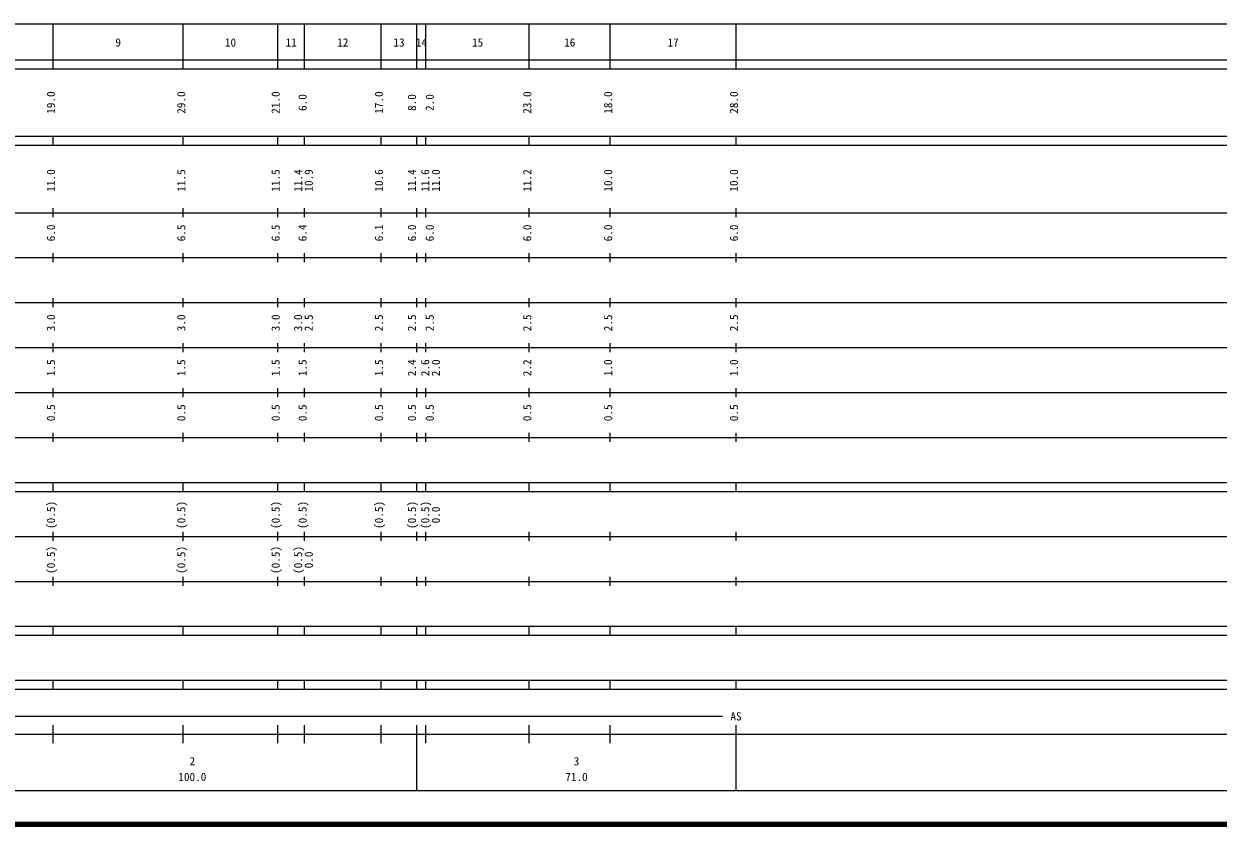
# Model space of a CAD drawing. Units: millimetres on the paper, enlarged 1000 times. Extents: x 40000 to 680000, y 20000 to 380000.
# Drawn here: x 180514 to 446297, y 20000 to 198000 of the extents above; entities that cross this region are included whole.
import ezdxf
from ezdxf.enums import TextEntityAlignment as Align

# ---------------------------------------------------------------- set-up
doc = ezdxf.new("R2010")
doc.units = ezdxf.units.MM
doc.header["$LTSCALE"] = 1000
doc.layers.add('M-TTL', color=2, linetype='Continuous', lineweight=140)
doc.layers.add('M-TTL-BAND', color=7, linetype='Continuous', lineweight=25)
doc.styles.add('ＭＳ ゴシック', font='')
doc.styles.get('ＭＳ ゴシック').set_extended_font_data('MS Gothic')

msp = doc.modelspace()

# ---------------------------------------------------------------- linework, layer by layer
at = {"layer": 'M-TTL'}
msp.add_line((40000, 20000), (680000, 20000), dxfattribs=at)
at = {"layer": 'M-TTL-BAND'}
for p, q in [((68000, 198000), (579000, 198000)), ((187000, 188000), (187000, 198000)), ((216000, 188000), (216000, 198000)), ((237000, 188000), (237000, 198000)), ((243000, 188000), (243000, 198000)), ((260000, 188000), (260000, 198000)), ((268000, 188000), (268000, 198000)), ((270000, 188000), (270000, 198000)), ((293000, 188000), (293000, 198000)), ((311000, 188000), (311000, 198000)), ((339000, 188000), (339000, 198000)), ((40000, 190000), (579000, 190000)), ((40000, 188000), (579000, 188000)), ((40000, 173000), (579000, 173000)), ((187000, 171000), (187000, 173000)), ((216000, 171000), (216000, 173000)), ((237000, 171000), (237000, 173000)), ((243000, 171000), (243000, 173000)), ((260000, 171000), (260000, 173000)), ((268000, 171000), (268000, 173000)), ((270000, 171000), (270000, 173000)), ((293000, 171000), (293000, 173000)), ((311000, 171000), (311000, 173000)), ((339000, 171000), (339000, 173000)), ((40000, 171000), (579000, 171000)), ((187000, 155000), (187000, 157000)), ((216000, 155000), (216000, 157000)), ((237000, 155000), (237000, 157000)), ((243000, 155000), (243000, 157000)), ((260000, 155000), (260000, 157000)), ((268000, 155000), (268000, 157000)), ((270000, 155000), (270000, 157000)), ((293000, 155000), (293000, 157000)), ((311000, 155000), (311000, 157000)), ((339000, 155000), (339000, 157000)), ((40000, 156000), (579000, 156000)), ((187000, 145000), (187000, 147000)), ((216000, 145000), (216000, 147000)), ((237000, 145000), (237000, 147000)), ((243000, 145000), (243000, 147000)), ((260000, 145000), (260000, 147000)), ((268000, 145000), (268000, 147000)), ((270000, 145000), (270000, 147000)), ((293000, 145000), (293000, 147000)), ((311000, 145000), (311000, 147000)), ((339000, 145000), (339000, 147000)), ((46000, 146000), (579000, 146000)), ((52000, 136000), (579000, 136000)), ((187000, 135000), (187000, 137000)), ((216000, 135000), (216000, 137000)), ((237000, 135000), (237000, 137000)), ((243000, 135000), (243000, 137000)), ((260000, 135000), (260000, 137000)), ((268000, 135000), (268000, 137000)), ((270000, 135000), (270000, 137000)), ((293000, 135000), (293000, 137000)), ((311000, 135000), (311000, 137000)), ((339000, 135000), (339000, 137000)), ((46000, 126000), (579000, 126000)), ((187000, 125000), (187000, 127000)), ((216000, 125000), (216000, 127000)), ((237000, 125000), (237000, 127000)), ((243000, 125000), (243000, 127000)), ((260000, 125000), (260000, 127000)), ((268000, 125000), (268000, 127000)), ((270000, 125000), (270000, 127000)), ((293000, 125000), (293000, 127000)), ((311000, 125000), (311000, 127000)), ((339000, 125000), (339000, 127000)), ((187000, 115000), (187000, 117000)), ((216000, 115000), (216000, 117000)), ((237000, 115000), (237000, 117000)), ((243000, 115000), (243000, 117000)), ((260000, 115000), (260000, 117000)), ((268000, 115000), (268000, 117000)), ((270000, 115000), (270000, 117000)), ((293000, 115000), (293000, 117000)), ((311000, 115000), (311000, 117000)), ((339000, 115000), (339000, 117000)), ((52000, 116000), (579000, 116000)), ((187000, 105000), (187000, 107000)), ((216000, 105000), (216000, 107000)), ((237000, 105000), (237000, 107000)), ((243000, 105000), (243000, 107000)), ((260000, 105000), (260000, 107000)), ((268000, 105000), (268000, 107000)), ((270000, 105000), (270000, 107000)), ((293000, 105000), (293000, 107000)), ((311000, 105000), (311000, 107000)), ((339000, 105000), (339000, 107000)), ((46000, 106000), (579000, 106000)), ((40000, 96000), (579000, 96000)), ((187000, 94000), (187000, 96000)), ((216000, 94000), (216000, 96000)), ((237000, 94000), (237000, 96000)), ((243000, 94000), (243000, 96000)), ((260000, 94000), (260000, 96000)), ((268000, 94000), (268000, 96000)), ((270000, 94000), (270000, 96000)), ((293000, 94000), (293000, 96000)), ((311000, 94000), (311000, 96000)), ((339000, 94000), (339000, 96000)), ((40000, 94000), (579000, 94000)), ((49000, 84000), (579000, 84000)), ((187000, 83000), (187000, 85000)), ((216000, 83000), (216000, 85000)), ((237000, 83000), (237000, 85000)), ((243000, 83000), (243000, 85000)), ((260000, 83000), (260000, 85000)), ((268000, 83000), (268000, 85000)), ((270000, 83000), (270000, 85000)), ((293000, 83000), (293000, 85000)), ((311000, 83000), (311000, 85000)), ((339000, 83000), (339000, 85000)), ((187000, 73000), (187000, 75000)), ((216000, 73000), (216000, 75000)), ((237000, 73000), (237000, 75000)), ((243000, 73000), (243000, 75000)), ((260000, 73000), (260000, 75000)), ((268000, 73000), (268000, 75000)), ((270000, 73000), (270000, 75000)), ((293000, 73000), (293000, 75000)), ((311000, 73000), (311000, 75000)), ((339000, 73000), (339000, 75000)), ((40000, 74000), (579000, 74000)), ((40000, 64000), (579000, 64000)), ((187000, 62000), (187000, 64000)), ((216000, 62000), (216000, 64000)), ((237000, 62000), (237000, 64000)), ((243000, 62000), (243000, 64000)), ((260000, 62000), (260000, 64000)), ((268000, 62000), (268000, 64000)), ((270000, 62000), (270000, 64000)), ((293000, 62000), (293000, 64000)), ((311000, 62000), (311000, 64000)), ((339000, 62000), (339000, 64000)), ((40000, 62000), (579000, 62000)), ((40000, 52000), (579000, 52000)), ((187000, 50000), (187000, 52000)), ((216000, 50000), (216000, 52000)), ((237000, 50000), (237000, 52000)), ((243000, 50000), (243000, 52000)), ((260000, 50000), (260000, 52000)), ((268000, 50000), (268000, 52000)), ((270000, 50000), (270000, 52000)), ((293000, 50000), (293000, 52000)), ((311000, 50000), (311000, 52000)), ((339000, 50000), (339000, 52000)), ((40000, 50000), (579000, 50000)), ((71000, 44000), (336000, 44000)), ((40000, 40000), (579000, 40000)), ((187000, 38000), (187000, 42000)), ((216000, 38000), (216000, 42000)), ((237000, 38000), (237000, 42000)), ((243000, 38000), (243000, 42000)), ((260000, 38000), (260000, 42000)), ((268000, 27500), (268000, 42000)), ((270000, 38000), (270000, 42000)), ((293000, 38000), (293000, 42000)), ((311000, 38000), (311000, 42000)), ((339000, 27500), (339000, 42000)), ((68000, 27500), (579000, 27500))]:
    msp.add_line(p, q, dxfattribs=at)

# ---------------------------------------------------------------- texts
at = {"layer": 'M-TTL-BAND', "style": 'ＭＳ ゴシック'}
for s, p in [('9', (201500, 192405)), ('10', (226500, 192405)), ('11', (240000, 192405)), ('12', (251500, 192405)), ('13', (264000, 192405)), ('14', (269000, 192405)), ('15', (281500, 192405)), ('16', (302000, 192405)), ('17', (325000, 192405)), ('AS', (339000, 42500)), ('2', (218000, 32523)), ('3', (303500, 32523)), ('100.0', (218000, 29033)), ('71.0', (303500, 29033))]:
    msp.add_text(s, height=1833, dxfattribs=at).set_placement(p, align=Align.BOTTOM_CENTER)
for s, p in [('19.0', (188000, 180500)), ('29.0', (217000, 180500)), ('21.0', (238000, 180500)), ('6.0', (244000, 180500)), ('17.0', (261000, 180500)), ('8.0', (268334, 180500)), ('2.0', (272292, 180500)), ('23.0', (294000, 180500)), ('18.0', (312000, 180500)), ('28.0', (340000, 180500)), ('11.0', (188000, 163174)), ('11.5', (217000, 163174)), ('11.5', (238000, 163174)), ('11.4', (243000, 163174)), ('10.9', (245370, 163174)), ('10.6', (261000, 163174)), ('11.4', (268334, 163174)), ('11.6', (271292, 163174)), ('11.0', (273662, 163174)), ('11.2', (294000, 163174)), ('10.0', (312000, 163174)), ('10.0', (340000, 163174)), ('6.0', (188000, 151500)), ('6.5', (217000, 151500)), ('6.5', (238000, 151500)), ('6.4', (244000, 151500)), ('6.1', (261000, 151500)), ('6.0', (268334, 151500)), ('6.0', (272292, 151500)), ('6.0', (294000, 151500)), ('6.0', (312000, 151500)), ('6.0', (340000, 151500)), ('3.0', (188000, 131500)), ('3.0', (217000, 131500)), ('3.0', (238000, 131500)), ('3.0', (243000, 131500)), ('2.5', (245370, 131500)), ('2.5', (261000, 131500)), ('2.5', (268334, 131500)), ('2.5', (272292, 131500)), ('2.5', (294000, 131500)), ('2.5', (312000, 131500)), ('2.5', (340000, 131500)), ('1.5', (188000, 121500)), ('1.5', (217000, 121500)), ('1.5', (238000, 121500)), ('1.5', (244000, 121500)), ('1.5', (261000, 121500)), ('2.4', (268334, 121500)), ('2.6', (271292, 121500)), ('2.0', (273662, 121500)), ('2.2', (294000, 121500)), ('1.0', (312000, 121500)), ('1.0', (340000, 121500)), ('0.5', (188000, 111500)), ('0.5', (217000, 111500)), ('0.5', (238000, 111500)), ('0.5', (244000, 111500)), ('0.5', (261000, 111500)), ('0.5', (268334, 111500)), ('0.5', (272292, 111500)), ('0.5', (294000, 111500)), ('0.5', (312000, 111500)), ('0.5', (340000, 111500)), ('(0.5)', (188000, 88764)), ('(0.5)', (217000, 88764)), ('(0.5)', (238000, 88764)), ('(0.5)', (244000, 88764)), ('(0.5)', (261000, 88764)), ('(0.5)', (268334, 88764)), ('(0.5)', (271292, 88764)), ('0.0', (273662, 88764)), ('(0.5)', (188000, 78764)), ('(0.5)', (217000, 78764)), ('(0.5)', (238000, 78764)), ('(0.5)', (243000, 78764)), ('0.0', (245370, 78764))]:
    msp.add_text(s, height=1833, rotation=90, dxfattribs=at).set_placement(p, align=Align.BOTTOM_CENTER)

doc.saveas('drawing.dxf')
